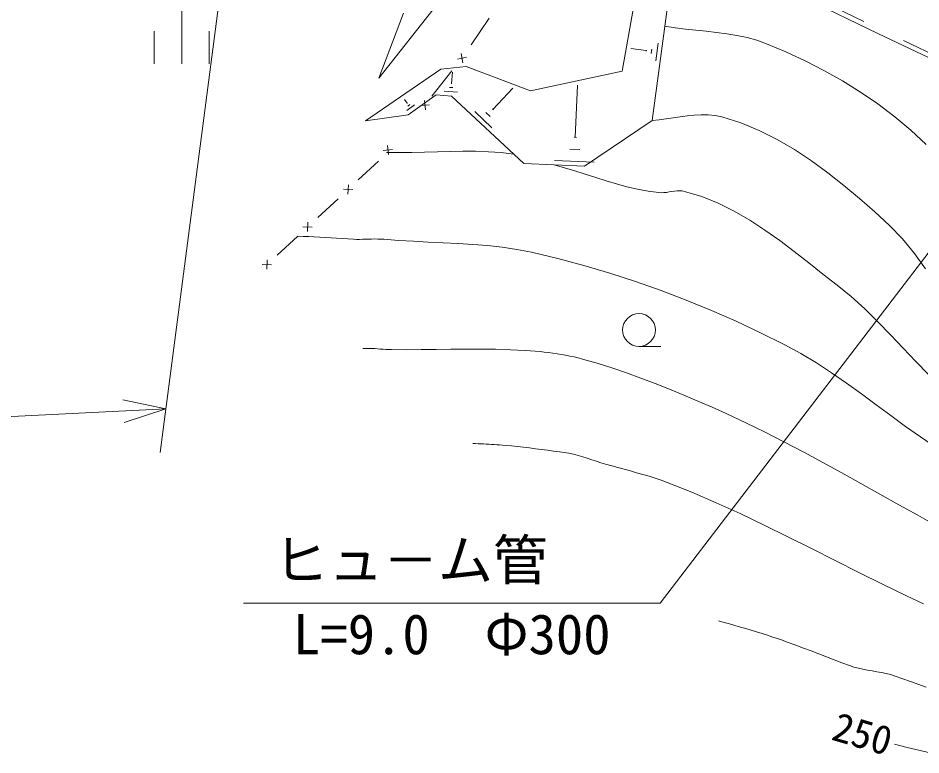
# Model space of a CAD drawing. Units: millimetres, scale not verified. Extents: x 40000 to 680000, y 20000 to 380000.
# Drawn here: x 413588 to 454750, y 268969 to 302558 of the extents above; entities that cross this region are included whole.
import ezdxf
from ezdxf.enums import TextEntityAlignment as Align

# ---------------------------------------------------------------- set-up
doc = ezdxf.new("R2010")
doc.units = ezdxf.units.MM
doc.header["$LTSCALE"] = 1000
doc.linetypes.add('CHAIN', pattern=[18.5, 12, -1.5, 3.5, -1.5])
for name, color, linetype, lineweight in [('M-BGD', 7, 'Continuous', 13), ('M-BMK', 2, 'CHAIN', 13), ('M-STR-HTXT', 7, 'Continuous', 13)]:
    doc.layers.add(name, color=color, linetype=linetype, lineweight=lineweight)
doc.styles.add('ＭＳ ゴシック', font='')
doc.styles.get('ＭＳ ゴシック').set_extended_font_data('MS Gothic')

msp = doc.modelspace()

# ---------------------------------------------------------------- linework, layer by layer
at = {"layer": 'M-BGD'}
for p, q in [((441861, 304220), (441129, 300135)), ((449579, 303413), (452790, 301859)), ((421049, 300467), (421049, 302967)), ((430040, 299812), (432724, 303219)), ((442491, 297891), (443192, 303078)), ((450359, 303261), (452147, 302404)), ((431156, 302780), (430040, 299812)), ((435069, 302556), (434239, 301339)), ((419799, 300467), (419799, 301967)), ((422299, 300467), (422299, 301967)), ((452790, 301859), (460686, 298091)), ((442657, 300609), (442765, 301412)), ((453958, 301536), (455738, 300684)), ((433864, 300521), (433785, 300938)), ((442229, 301076), (441518, 301172)), ((442226, 301051), (442232, 301101)), ((442456, 300943), (442483, 301144)), ((434033, 300769), (433616, 300690)), ((432858, 300232), (429435, 297871)), ((433370, 300151), (432459, 298992)), ((432858, 300232), (434013, 300358)), ((433351, 299576), (433391, 300093)), ((434013, 300358), (436949, 299247)), ((441129, 300135), (436949, 299247)), ((433260, 299398), (433413, 299386)), ((433331, 299577), (433370, 299574)), ((435238, 298396), (436138, 299357)), ((438993, 297122), (439090, 299504)), ((431331, 298686), (431211, 298853)), ((431367, 298144), (432643, 299060)), ((432643, 299060), (433356, 299005)), ((433015, 299232), (433628, 299184)), ((433356, 299005), (436647, 295924)), ((431307, 298347), (431661, 298601)), ((431320, 298678), (431342, 298694)), ((431363, 298548), (431452, 298612)), ((432353, 298608), (431930, 298568)), ((432161, 298377), (432122, 298799)), ((429435, 297871), (431367, 298144)), ((434410, 298292), (435190, 297562)), ((434921, 298253), (435116, 298070)), ((435214, 298418), (435262, 298373)), ((439412, 295811), (442491, 297891)), ((438936, 297125), (439050, 297120)), ((430661, 296564), (430239, 296525)), ((430470, 296333), (430430, 296756)), ((438743, 296586), (439198, 296567)), ((430027, 296034), (429101, 295177)), ((438038, 296068), (439858, 295993)), ((436647, 295924), (439412, 295811)), ((428850, 294741), (428427, 294757)), ((428630, 294537), (428647, 294961)), ((428176, 294321), (427250, 293464)), ((426779, 292824), (426795, 293248)), ((426999, 293028), (426575, 293044)), ((426324, 292608), (425399, 291751)), ((424927, 291111), (424944, 291535)), ((425148, 291315), (424724, 291331)), ((441896, 287590), (442896, 287590))]:
    msp.add_line(p, q, dxfattribs=at)
for points in [[(443072, 302189), (443539, 302117), (444009, 302059), (444482, 302008), (444955, 301959), (445427, 301906), (445896, 301844), (446361, 301766), (446821, 301668), (447273, 301544), (447715, 301388), (448597, 301017), (449470, 300612), (450328, 300172), (451169, 299697), (451990, 299187), (452786, 298642), (453554, 298061), (454291, 297445), (454992, 296793)], [(442491, 297895), (442811, 297920), (443131, 297958), (443453, 298005), (443775, 298053), (444096, 298097), (444417, 298132), (444735, 298151), (445052, 298148), (445365, 298117), (445675, 298053), (446541, 297779), (447382, 297434), (448198, 297026), (448991, 296564), (449761, 296056), (450510, 295509), (451239, 294932), (451949, 294333), (452642, 293719), (453318, 293100), (453912, 292489), (454452, 291827), (454951, 291127)], [(436182, 296359), (435606, 296424), (435028, 296465), (434449, 296485), (433869, 296489), (433288, 296482), (432706, 296467), (432124, 296450), (431542, 296434), (430961, 296424), (430380, 296423)], [(455095, 286304), (454513, 286902), (453938, 287509), (453364, 288117), (452784, 288717), (452189, 289300), (451574, 289860), (450931, 290387), (450284, 290891), (449633, 291404), (448976, 291914), (448311, 292413), (447634, 292892), (446942, 293342), (446234, 293752), (445505, 294115), (444754, 294420), (443977, 294659), (443862, 294680), (443746, 294687), (443629, 294682), (443511, 294669), (443393, 294651), (443274, 294632), (443155, 294614), (443036, 294601), (442918, 294596), (442801, 294601), (442312, 294667), (441828, 294759), (441347, 294871), (440870, 295000), (440395, 295141), (439921, 295289), (439448, 295440), (438974, 295590), (438500, 295734), (438024, 295868)], [(455415, 282999), (454725, 283463), (454046, 283945), (453373, 284436), (452704, 284933), (452033, 285428), (451358, 285915), (450675, 286389), (449981, 286843), (449271, 287272), (448542, 287669), (447441, 288216), (446325, 288738), (445196, 289234), (444054, 289702), (442901, 290141), (441737, 290551), (440564, 290931), (439382, 291280), (438192, 291596), (436995, 291880), (436333, 292010), (435666, 292111), (434995, 292186), (434321, 292243), (433645, 292286), (432968, 292320), (432290, 292350), (431613, 292383), (430936, 292422), (430262, 292473), (430123, 292483), (429985, 292487), (429846, 292488), (429708, 292486), (429569, 292482), (429430, 292478), (429291, 292474), (429152, 292472), (429013, 292472), (428875, 292476), (428620, 292489), (428366, 292503), (428112, 292519), (427858, 292535), (427603, 292552), (427349, 292567), (427095, 292582), (426841, 292595), (426586, 292606), (426332, 292615)], [(455456, 279415), (454613, 279892), (453747, 280372), (452882, 280856), (452017, 281339), (451151, 281821), (450282, 282298), (449410, 282768), (448534, 283229), (447651, 283678), (446762, 284112), (445864, 284530), (445225, 284817), (444582, 285099), (443937, 285374), (443288, 285642), (442636, 285901), (441980, 286150), (441320, 286387), (440656, 286611), (439987, 286821), (439314, 287015), (439125, 287065), (438934, 287111), (438743, 287153), (438550, 287191), (438357, 287227), (438164, 287258), (437970, 287287), (437775, 287312), (437580, 287335), (437385, 287354), (436710, 287407), (436034, 287442), (435357, 287461), (434679, 287469), (434001, 287467), (433322, 287461), (432644, 287452), (431965, 287444), (431287, 287440), (430609, 287444), (430482, 287448), (430355, 287454), (430227, 287462), (430100, 287471), (429973, 287480), (429846, 287489), (429719, 287495), (429591, 287500), (429464, 287501), (429337, 287498), (429335, 287498), (429332, 287498), (429330, 287498), (429328, 287497), (429325, 287497), (429323, 287497), (429321, 287497), (429318, 287497), (429316, 287497), (429313, 287497)], [(454863, 275860), (454090, 276228), (453003, 276753), (451922, 277289), (450843, 277831), (449764, 278376), (448685, 278917), (447601, 279450), (446512, 279968), (445415, 280468), (444307, 280945), (443188, 281392), (442912, 281493), (442634, 281586), (442354, 281674), (442072, 281757), (441789, 281836), (441505, 281914), (441222, 281990), (440938, 282067), (440655, 282145), (440372, 282227), (440164, 282291), (439955, 282357), (439747, 282424), (439539, 282491), (439330, 282556), (439120, 282617), (438909, 282672), (438697, 282721), (438483, 282761), (438268, 282791), (437995, 282823), (437722, 282857), (437449, 282891), (437176, 282927), (436903, 282961), (436630, 282994), (436356, 283026), (436083, 283054), (435809, 283079), (435535, 283100), (435414, 283108), (435293, 283116), (435172, 283124), (435052, 283131), (434931, 283138), (434810, 283145), (434689, 283151), (434568, 283157), (434447, 283163), (434326, 283169)], [(454982, 272066), (454275, 272316), (453568, 272567), (453365, 272632), (453159, 272684), (452950, 272728), (452739, 272765), (452528, 272800), (452317, 272836), (452107, 272874), (451898, 272919), (451693, 272974), (451491, 273041), (451142, 273173), (450794, 273306), (450446, 273441), (450098, 273576), (449751, 273710), (449402, 273843), (449053, 273974), (448703, 274102), (448351, 274226), (447998, 274345), (447753, 274424), (447507, 274502), (447260, 274578), (447013, 274653), (446766, 274726), (446518, 274798), (446270, 274869), (446022, 274940), (445773, 275009), (445525, 275078)], [(453539, 269454), (454125, 269314), (454712, 269175), (455299, 269035)]]:
    msp.add_lwpolyline(points, dxfattribs=at)
msp.add_circle((441896, 288340), 750, dxfattribs=at)
at = {"layer": 'M-BMK'}
msp.add_arc((411844, 219976), 100000, 48.68755, 71.18445, dxfattribs=at)
at = {"layer": 'M-STR-HTXT'}
for p, q in [((424155, 313988), (420066, 282760)), ((442861, 275892), (462160, 301109)), ((420325, 284743), (418370, 285163)), ((420325, 284743), (368765, 282155)), ((418422, 284129), (420325, 284743)), ((423861, 275892), (442861, 275892))]:
    msp.add_line(p, q, dxfattribs=at)

# ---------------------------------------------------------------- texts
at = {"layer": 'M-BGD', "style": 'ＭＳ ゴシック'}
msp.add_text('250', height=1320, rotation=343.73, dxfattribs=at).set_placement((452089, 269934), align=Align.MIDDLE_CENTER)
at = {"layer": 'M-STR-HTXT', "style": 'ＭＳ ゴシック'}
msp.add_text('ヒュ－ム管', height=1833, dxfattribs=at).set_placement((425236, 276392), align=Align.BOTTOM_LEFT)
msp.add_text('L=9.0\u3000Φ300', height=1833, dxfattribs=at).set_placement((433361, 275392), align=Align.TOP_CENTER)

doc.saveas('drawing.dxf')
